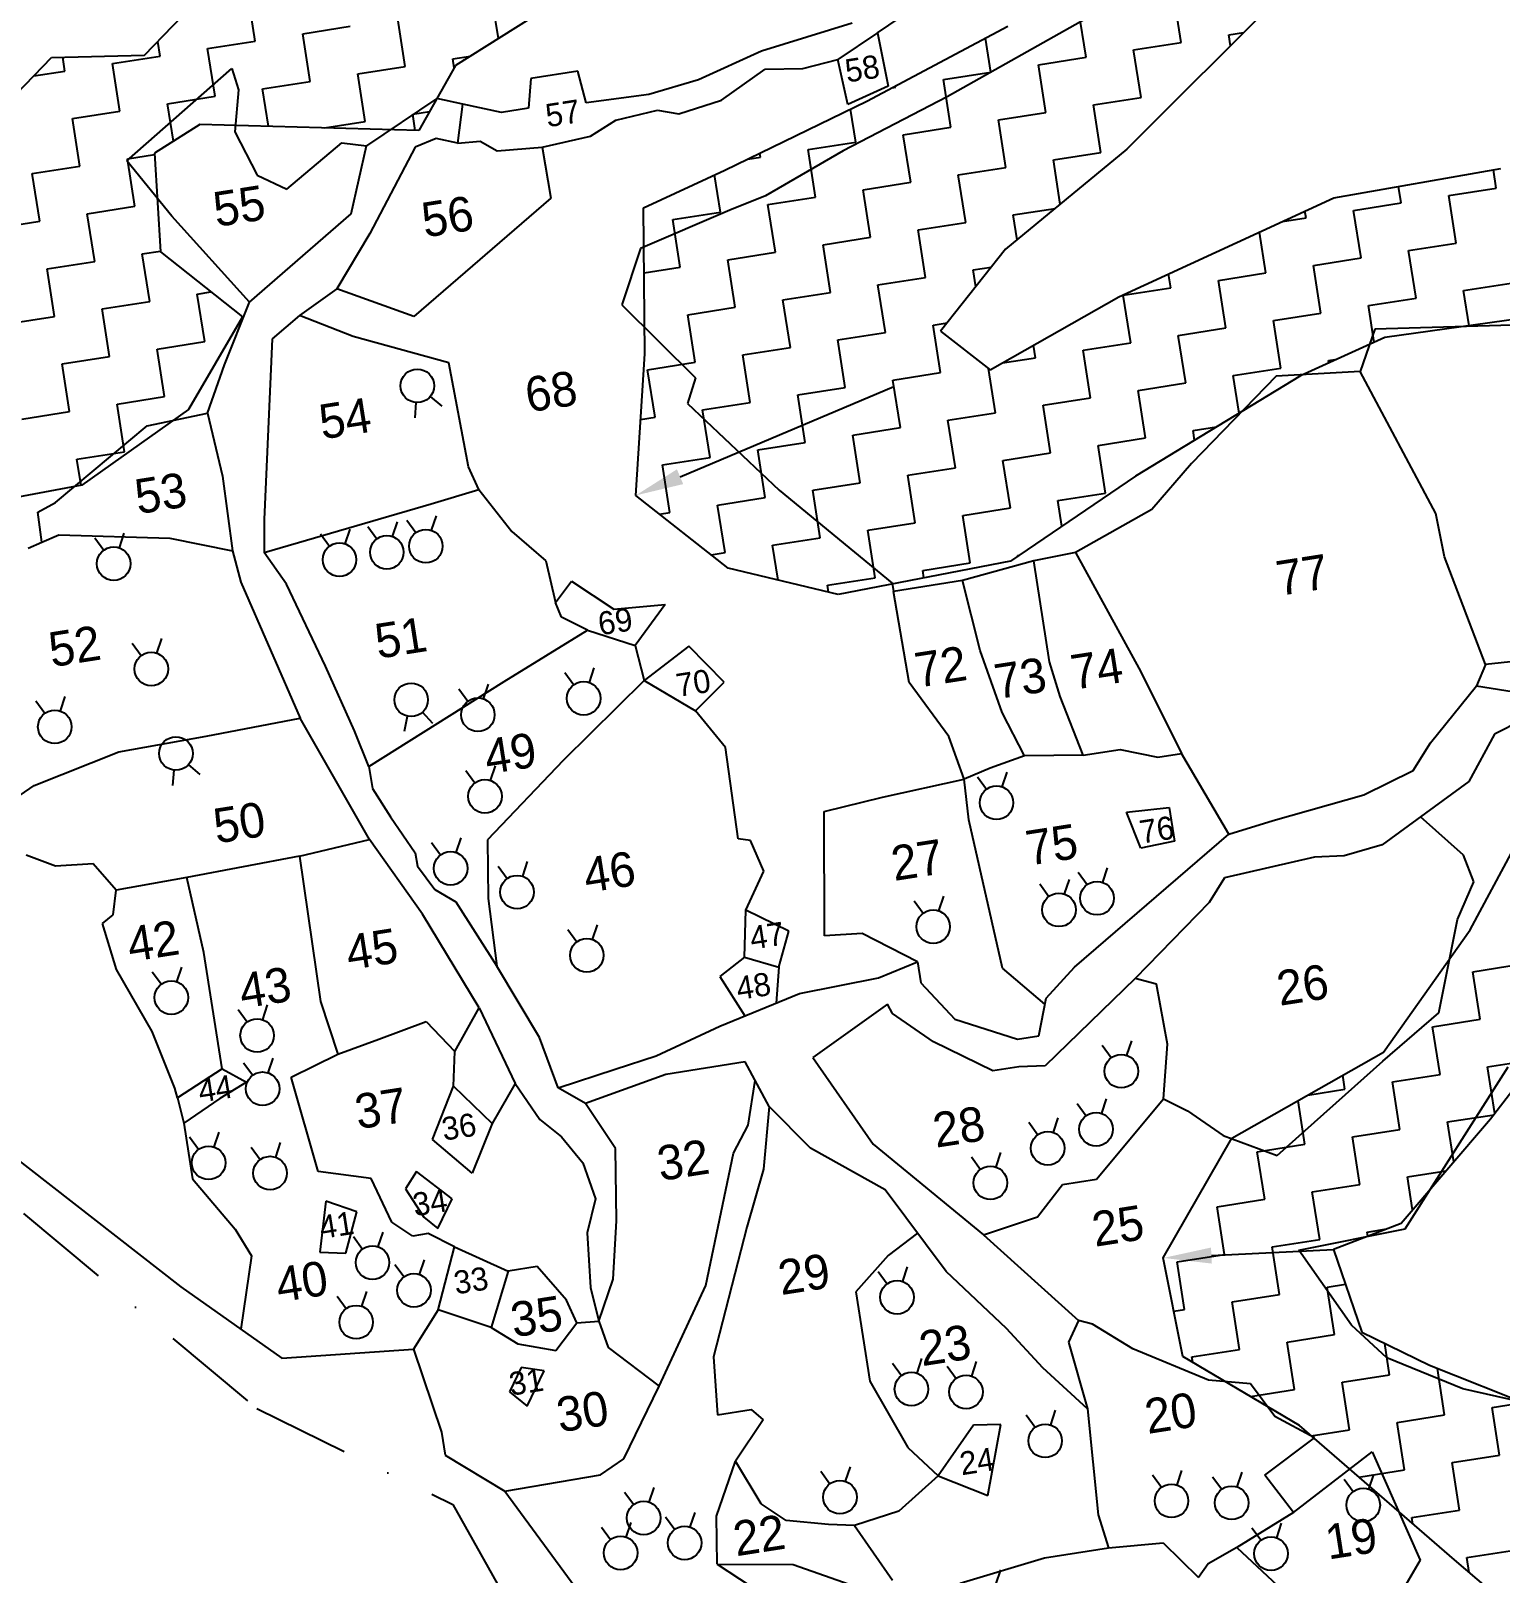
# Model space of a CAD drawing. Header units: metres. Extents: x 327602 to 331482, y 1805743 to 1809542.
# Drawn here: x 328108 to 328862, y 1806435 to 1807227 of the extents above; entities that cross this region are included whole.
import ezdxf
from ezdxf.enums import TextEntityAlignment as Align

# ---------------------------------------------------------------- set-up
doc = ezdxf.new("R2010")
doc.units = ezdxf.units.M
doc.header["$MEASUREMENT"] = 0
doc.linetypes.add('DASHDOT', pattern=[1, 0.5, -0.25, 0, -0.25])
for name, color, linetype in [('POLY_HATCH', 12, 'Continuous'), ('POLY_PARCEL', 6, 'Continuous'), ('POLY_WATER', 4, 'Continuous'), ('SYM_ARROW', 1, 'Continuous'), ('TEXT_PARCEL', 7, 'Continuous'), ('V_BOUND_STREAM_LINE', 7, 'DASHDOT')]:
    doc.layers.add(name, color=color, linetype=linetype)
doc.styles.add('TEXT_MAP', font='', dxfattribs={"height": 0.2})
doc.styles.get('TEXT_MAP').set_extended_font_data('Kruti Dev 050')

msp = doc.modelspace()

# ---------------------------------------------------------------- linework, layer by layer
for points in [[(328305.05, 1807028.61), (328305.58, 1807036.48)], [(328318.97, 1807034.66), (328312.86, 1807039.64)], [(328315.76, 1806978.43), (328313.26, 1806970.95)], [(328271.43, 1806971.49), (328268.93, 1806964.01)], [(328280.74, 1806972.95), (328285.41, 1806966.59)], [(328295.74, 1806975.29), (328293.24, 1806967.82)], [(328300.76, 1806976.08), (328305.43, 1806969.73)], [(328140.43, 1806967.08), (328145.1, 1806960.73)], [(328155.43, 1806969.43), (328152.93, 1806961.95)], [(328256.43, 1806969.14), (328261.09, 1806962.78)], [(328174.72, 1806915.36), (328172.22, 1806907.89)], [(328159.72, 1806913.02), (328164.38, 1806906.66)], [(328396.86, 1806900.29), (328394.36, 1806892.82)], [(328342.5, 1806891.87), (328340, 1806884.4)], [(328381.86, 1806897.95), (328386.53, 1806891.59)], [(328110.15, 1806883.3), (328114.82, 1806876.95)], [(328125.16, 1806885.65), (328122.65, 1806878.18)], [(328327.5, 1806889.52), (328332.17, 1806883.17)], [(328299.54, 1806867.74), (328301.19, 1806875.45)], [(328314.19, 1806871.76), (328308.84, 1806877.55)], [(328180.5, 1806839.9), (328181.28, 1806847.75)], [(328194.61, 1806845.52), (328188.65, 1806850.68)], [(328331.13, 1806847.65), (328335.79, 1806841.29)], [(328346.13, 1806850), (328343.63, 1806842.52)], [(328593.93, 1806844.33), (328598.6, 1806837.97)], [(328608.94, 1806846.68), (328606.43, 1806839.2)], [(328328.48, 1806813.01), (328325.98, 1806805.54)], [(328313.48, 1806810.66), (328318.15, 1806804.31)], [(328347.63, 1806798.45), (328352.3, 1806792.09)], [(328362.63, 1806800.79), (328360.13, 1806793.32)], [(328660.56, 1806797.68), (328658.06, 1806790.2)], [(328625.99, 1806789.34), (328630.65, 1806782.98)], [(328640.99, 1806791.69), (328638.49, 1806784.21)], [(328645.56, 1806795.33), (328650.23, 1806788.98)], [(328561.4, 1806780.69), (328566.07, 1806774.34)], [(328576.41, 1806783.04), (328573.91, 1806775.56)], [(328383.48, 1806766), (328388.14, 1806759.65)], [(328398.48, 1806768.35), (328395.98, 1806760.88)], [(328170.02, 1806744.29), (328174.69, 1806737.94)], [(328185.02, 1806746.64), (328182.52, 1806739.17)], [(328229.09, 1806727.2), (328226.59, 1806719.72)], [(328214.09, 1806724.85), (328218.76, 1806718.49)], [(328658, 1806706.53), (328662.67, 1806700.18)], [(328673, 1806708.88), (328670.5, 1806701.41)], [(328216.91, 1806697.48), (328221.58, 1806691.13)], [(328231.91, 1806699.83), (328229.41, 1806692.35)], [(328660.09, 1806679.05), (328657.59, 1806671.58)], [(328645.09, 1806676.7), (328649.75, 1806670.35)], [(328204.16, 1806661.82), (328201.66, 1806654.35)], [(328620.24, 1806666.96), (328624.9, 1806660.6)], [(328635.24, 1806669.31), (328632.74, 1806661.83)], [(328189.16, 1806659.47), (328193.83, 1806653.12)], [(328220.76, 1806654.18), (328225.43, 1806647.82)], [(328235.76, 1806656.53), (328233.26, 1806649.05)], [(328590.79, 1806649.18), (328595.45, 1806642.82)], [(328605.79, 1806651.52), (328603.29, 1806644.05)], [(328273.37, 1806608.26), (328278.04, 1806601.91)], [(328288.38, 1806610.61), (328285.87, 1806603.13)], [(328294.65, 1806594.03), (328299.32, 1806587.67)], [(328309.65, 1806596.38), (328307.15, 1806588.9)], [(328542.84, 1806590.44), (328547.5, 1806584.09)], [(328557.84, 1806592.79), (328555.34, 1806585.32)], [(328264.97, 1806577.67), (328269.64, 1806571.32)], [(328279.98, 1806580.02), (328277.48, 1806572.55)], [(328550.22, 1806543.3), (328554.88, 1806536.95)], [(328565.22, 1806545.65), (328562.72, 1806538.17)], [(328593.29, 1806544.19), (328590.79, 1806536.71)], [(328578.29, 1806541.84), (328582.95, 1806535.49)], [(328633.9, 1806519.09), (328631.4, 1806511.62)], [(328618.9, 1806516.74), (328623.57, 1806510.39)], [(328513.49, 1806487.79), (328518.15, 1806481.43)], [(328528.49, 1806490.13), (328525.99, 1806482.66)], [(328698.8, 1806488.27), (328696.3, 1806480.8)], [(328427.64, 1806479.48), (328425.14, 1806472)], [(328683.8, 1806485.92), (328688.47, 1806479.57)], [(328714.73, 1806484.91), (328719.39, 1806478.56)], [(328729.73, 1806487.26), (328727.23, 1806479.78)], [(328782.31, 1806483.78), (328786.97, 1806477.43)], [(328797.31, 1806486.13), (328794.81, 1806478.66)], [(328412.64, 1806477.13), (328417.31, 1806470.78)], [(328433.69, 1806464.33), (328438.36, 1806457.97)], [(328448.69, 1806466.68), (328446.19, 1806459.2)], [(328400.8, 1806459.18), (328405.46, 1806452.82)], [(328415.8, 1806461.53), (328413.3, 1806454.05)], [(328734.93, 1806458.8), (328739.6, 1806452.45)], [(328749.94, 1806461.15), (328747.44, 1806453.68)], [(328605.71, 1806437.11), (328603.21, 1806429.63)]]:
    msp.add_lwpolyline(points)
for centre in [(328306.17, 1807045.08), (328310.53, 1806962.78), (328266.19, 1806955.84), (328290.51, 1806959.64), (328150.2, 1806953.78), (328169.48, 1806899.72), (328302.99, 1806883.88), (328391.63, 1806884.64), (328337.27, 1806876.22), (328119.92, 1806870), (328182.14, 1806856.33), (328340.89, 1806834.35), (328603.7, 1806831.03), (328323.25, 1806797.36), (328357.4, 1806785.15), (328655.33, 1806782.03), (328635.75, 1806776.04), (328571.17, 1806767.39), (328393.25, 1806752.7), (328179.79, 1806730.99), (328223.86, 1806711.55), (328667.77, 1806693.23), (328226.68, 1806684.18), (328654.85, 1806663.4), (328630.01, 1806653.66), (328198.93, 1806646.17), (328230.53, 1806640.88), (328600.55, 1806635.88), (328283.14, 1806594.96), (328304.42, 1806580.73), (328552.61, 1806577.14), (328274.74, 1806564.37), (328559.99, 1806530), (328588.05, 1806528.54), (328628.67, 1806503.44), (328523.25, 1806474.49), (328693.57, 1806472.62), (328724.5, 1806471.61), (328422.41, 1806463.83), (328792.07, 1806470.48), (328443.46, 1806451.03), (328410.57, 1806445.88), (328744.7, 1806445.5)]:
    msp.add_circle(centre, 8.62)
at = {"layer": 'POLY_HATCH'}
for p, q in [((328166.02, 1807214.82), (328200.42, 1807250.57)), ((328757.89, 1807253.72), (328670.72, 1807166.55)), ((328372.77, 1807239.03), (328325.74, 1807209.48)), ((328537.07, 1807191.23), (328609.45, 1807229.74)), ((328100.32, 1807194.94), (328118.18, 1807213.72)), ((328118.18, 1807213.72), (328166.02, 1807214.82)), ((328325.74, 1807209.48), (328306.95, 1807176.17)), ((328464.2, 1807155.85), (328537.07, 1807191.23)), ((328194.44, 1807179.34), (328171.16, 1807164.5)), ((328306.95, 1807176.17), (328194.44, 1807179.34)), ((328171.16, 1807164.5), (328174.29, 1807113.84)), ((328670.72, 1807166.55), (328608.35, 1807115.23)), ((328422.42, 1807136.52), (328464.2, 1807155.85)), ((328777.03, 1807141.64), (328862.7, 1807156.65)), ((328666.58, 1807090.78), (328777.03, 1807141.64)), ((328422.97, 1807061.48), (328422.42, 1807136.52)), ((328174.29, 1807113.84), (328216.32, 1807080.47)), ((328608.35, 1807115.23), (328574.92, 1807073.23)), ((328600.45, 1807053.25), (328666.58, 1807090.78)), ((328895.63, 1807082.75), (328803.24, 1807069.88)), ((328216.32, 1807080.47), (328188.55, 1807032.96)), ((328574.92, 1807073.23), (328600.45, 1807053.25)), ((328803.24, 1807069.88), (328759.9, 1807050.31)), ((328418.34, 1806988.83), (328422.97, 1807061.48)), ((328759.9, 1807050.31), (328675.17, 1806998.68)), ((328188.55, 1807032.96), (328133.84, 1806994.03)), ((328675.17, 1806998.68), (328610.86, 1806955.03)), ((328133.84, 1806994.03), (328079.42, 1806983.91)), ((328465.79, 1806951.5), (328418.34, 1806988.83)), ((328610.86, 1806955.03), (328522.32, 1806937.98)), ((328522.32, 1806937.98), (328465.79, 1806951.5)), ((328847.01, 1806765.87), (328892.84, 1806851.36)), ((328802.46, 1806702.95), (328847.01, 1806765.87)), ((328914.65, 1806743.08), (328857.5, 1806668.6)), ((328724.56, 1806658.79), (328802.46, 1806702.95)), ((328857.5, 1806668.6), (328811.48, 1806615.04)), ((328689.38, 1806597.33), (328724.56, 1806658.79)), ((328811.48, 1806615.04), (328776.78, 1806601.61)), ((328776.78, 1806601.61), (328791.43, 1806559.15)), ((328699.32, 1806546.68), (328689.38, 1806597.33)), ((328791.43, 1806559.15), (328826.09, 1806542.2)), ((328759.26, 1806511.31), (328699.32, 1806546.68)), ((328826.09, 1806542.2), (328892.62, 1806515.86)), ((328838.88, 1806442.26), (328759.26, 1806511.31)), ((328910.79, 1806381.59), (328838.88, 1806442.26))]:
    msp.add_line(p, q, dxfattribs=at)
at = {"layer": 'POLY_HATCH', "linetype": 'Continuous'}
for p, q in [((328222.87, 1807222.03), (328219.04, 1807246.46)), ((328347.81, 1807223.35), (328345.02, 1807241.16)), ((328698.53, 1807221.42), (328694.71, 1807245.85)), ((328299.98, 1807209.08), (328296.16, 1807233.51)), ((328649.67, 1807213.77), (328645.84, 1807238.2)), ((328247.3, 1807225.86), (328271.73, 1807229.68)), ((328251.12, 1807201.43), (328247.3, 1807225.86)), ((328722.96, 1807225.24), (328730.6, 1807226.44)), ((328723.84, 1807219.67), (328722.96, 1807225.24)), ((328174, 1807214.38), (328172.83, 1807221.89)), ((328198.43, 1807218.21), (328222.87, 1807222.03)), ((328202.26, 1807193.78), (328198.43, 1807218.21)), ((328600.81, 1807206.12), (328598.06, 1807223.68)), ((328674.1, 1807217.59), (328698.53, 1807221.42)), ((328677.93, 1807193.16), (328674.1, 1807217.59)), ((328125.14, 1807206.73), (328124.03, 1807213.85)), ((328149.57, 1807210.56), (328174, 1807214.38)), ((328153.4, 1807186.13), (328149.57, 1807210.56)), ((328275.55, 1807205.25), (328299.98, 1807209.08)), ((328324.41, 1807212.9), (328333.42, 1807214.31)), ((328325.12, 1807208.39), (328324.41, 1807212.9)), ((328625.24, 1807209.94), (328649.67, 1807213.77)), ((328629.06, 1807185.51), (328625.24, 1807209.94)), ((328109.16, 1807204.23), (328125.14, 1807206.73)), ((328226.69, 1807197.6), (328251.12, 1807201.43)), ((328279.38, 1807180.82), (328275.55, 1807205.25)), ((328576.38, 1807202.29), (328600.81, 1807206.12)), ((328580.2, 1807177.86), (328576.38, 1807202.29)), ((328177.83, 1807189.95), (328202.26, 1807193.78)), ((328229.71, 1807178.34), (328226.69, 1807197.6)), ((328550.14, 1807198.18), (328551.95, 1807198.47)), ((328551.95, 1807198.47), (328551.85, 1807199.09)), ((328653.49, 1807189.34), (328677.93, 1807193.16)), ((328128.97, 1807182.3), (328153.4, 1807186.13)), ((328180.85, 1807170.68), (328177.83, 1807189.95)), ((328303.81, 1807184.65), (328312.49, 1807186.01)), ((328305.13, 1807176.22), (328303.81, 1807184.65)), ((328531.34, 1807170.21), (328528.69, 1807187.16)), ((328604.63, 1807181.69), (328629.06, 1807185.51)), ((328657.32, 1807164.9), (328653.49, 1807189.34)), ((328132.79, 1807157.87), (328128.97, 1807182.3)), ((328258.41, 1807177.54), (328279.38, 1807180.82)), ((328555.77, 1807174.03), (328580.2, 1807177.86)), ((328608.46, 1807157.25), (328604.63, 1807181.69)), ((328506.91, 1807166.38), (328531.34, 1807170.21)), ((328559.6, 1807149.6), (328555.77, 1807174.03)), ((328157.22, 1807161.7), (328171.2, 1807163.88)), ((328161.05, 1807137.26), (328157.22, 1807161.7)), ((328475.91, 1807161.53), (328482.48, 1807162.56)), ((328482.48, 1807162.56), (328482.16, 1807164.57)), ((328510.73, 1807141.95), (328506.91, 1807166.38)), ((328632.89, 1807161.08), (328657.32, 1807164.9)), ((328636.45, 1807138.35), (328632.89, 1807161.08)), ((328108.36, 1807154.05), (328132.79, 1807157.87)), ((328112.19, 1807129.61), (328108.36, 1807154.05)), ((328461.87, 1807134.3), (328458.88, 1807153.39)), ((328584.03, 1807153.43), (328608.46, 1807157.25)), ((328587.85, 1807129), (328584.03, 1807153.43)), ((328860.42, 1807146.64), (328858.95, 1807155.99)), ((328535.16, 1807145.78), (328559.6, 1807149.6)), ((328538.99, 1807121.35), (328535.16, 1807145.78)), ((328811.56, 1807138.99), (328810.23, 1807147.46)), ((328835.99, 1807142.82), (328860.42, 1807146.64)), ((328136.62, 1807133.44), (328161.05, 1807137.26)), ((328486.3, 1807138.13), (328510.73, 1807141.95)), ((328490.13, 1807113.7), (328486.3, 1807138.13)), ((328787.13, 1807135.17), (328811.56, 1807138.99)), ((328839.81, 1807118.39), (328835.99, 1807142.82)), ((328087.75, 1807125.79), (328112.19, 1807129.61)), ((328140.44, 1807109.01), (328136.62, 1807133.44)), ((328437.44, 1807130.48), (328461.87, 1807134.3)), ((328441.26, 1807106.05), (328437.44, 1807130.48)), ((328563.42, 1807125.17), (328587.85, 1807129)), ((328612.28, 1807132.82), (328633.83, 1807136.2)), ((328614.27, 1807120.1), (328612.28, 1807132.82)), ((328750.54, 1807129.44), (328762.69, 1807131.34)), ((328762.69, 1807131.34), (328762.15, 1807134.79)), ((328790.95, 1807110.74), (328787.13, 1807135.17)), ((328514.56, 1807117.52), (328538.99, 1807121.35)), ((328567.25, 1807100.74), (328563.42, 1807125.17)), ((328742.09, 1807103.09), (328738.81, 1807124.04)), ((328164.87, 1807112.83), (328174.26, 1807114.3)), ((328465.7, 1807109.87), (328490.13, 1807113.7)), ((328518.38, 1807093.09), (328514.56, 1807117.52)), ((328815.38, 1807114.56), (328839.81, 1807118.39)), ((328819.21, 1807090.13), (328815.38, 1807114.56)), ((328116.01, 1807105.18), (328140.44, 1807109.01)), ((328119.84, 1807080.75), (328116.01, 1807105.18)), ((328168.7, 1807088.4), (328164.87, 1807112.83)), ((328422.67, 1807103.14), (328441.26, 1807106.05)), ((328469.52, 1807085.44), (328465.7, 1807109.87)), ((328591.68, 1807104.57), (328601.03, 1807106.03)), ((328766.52, 1807106.91), (328790.95, 1807110.74)), ((328770.34, 1807082.48), (328766.52, 1807106.91)), ((328542.81, 1807096.92), (328567.25, 1807100.74)), ((328593.02, 1807095.97), (328591.68, 1807104.57)), ((328693.23, 1807095.44), (328692.11, 1807102.54)), ((328717.66, 1807099.26), (328742.09, 1807103.09)), ((328721.48, 1807074.83), (328717.66, 1807099.26)), ((328843.64, 1807093.96), (328868.07, 1807097.78)), ((328193.13, 1807092.23), (328200.13, 1807093.32)), ((328196.95, 1807067.8), (328193.13, 1807092.23)), ((328493.95, 1807089.27), (328518.38, 1807093.09)), ((328497.78, 1807064.84), (328493.95, 1807089.27)), ((328546.64, 1807072.49), (328542.81, 1807096.92)), ((328668.79, 1807091.61), (328693.23, 1807095.44)), ((328672.62, 1807067.18), (328668.79, 1807091.61)), ((328794.78, 1807086.31), (328819.21, 1807090.13)), ((328846.46, 1807075.9), (328843.64, 1807093.96)), ((328144.27, 1807084.58), (328168.7, 1807088.4)), ((328148.09, 1807060.15), (328144.27, 1807084.58)), ((328445.09, 1807081.62), (328469.52, 1807085.44)), ((328448.91, 1807057.19), (328445.09, 1807081.62)), ((328745.91, 1807078.66), (328770.34, 1807082.48)), ((328797.74, 1807067.4), (328794.78, 1807086.31)), ((328095.4, 1807076.93), (328119.84, 1807080.75)), ((328571.07, 1807076.31), (328578.27, 1807077.44)), ((328574.9, 1807051.88), (328571.07, 1807076.31)), ((328697.05, 1807071), (328721.48, 1807074.83)), ((328749.74, 1807054.22), (328745.91, 1807078.66)), ((328172.52, 1807063.97), (328196.95, 1807067.8)), ((328522.21, 1807068.66), (328546.64, 1807072.49)), ((328526.03, 1807044.23), (328522.21, 1807068.66)), ((328623.76, 1807059.53), (328622.76, 1807065.91)), ((328648.19, 1807063.35), (328672.62, 1807067.18)), ((328700.88, 1807046.57), (328697.05, 1807071)), ((328123.66, 1807056.32), (328148.09, 1807060.15)), ((328176.35, 1807039.54), (328172.52, 1807063.97)), ((328473.35, 1807061.01), (328497.78, 1807064.84)), ((328477.17, 1807036.58), (328473.35, 1807061.01)), ((328606.85, 1807056.88), (328623.76, 1807059.53)), ((328652.01, 1807038.92), (328648.19, 1807063.35)), ((328774.17, 1807058.05), (328778.56, 1807058.74)), ((328774.36, 1807056.84), (328774.17, 1807058.05)), ((328127.49, 1807031.89), (328123.66, 1807056.32)), ((328424.48, 1807053.36), (328448.91, 1807057.19)), ((328428.31, 1807028.93), (328424.48, 1807053.36)), ((328550.46, 1807048.05), (328574.9, 1807051.88)), ((328603.15, 1807031.27), (328599.61, 1807053.91)), ((328725.31, 1807050.4), (328749.74, 1807054.22)), ((328728.33, 1807031.08), (328725.31, 1807050.4)), ((328501.6, 1807040.4), (328526.03, 1807044.23)), ((328554.29, 1807023.62), (328550.46, 1807048.05)), ((328676.45, 1807042.75), (328700.88, 1807046.57)), ((328680.27, 1807018.32), (328676.45, 1807042.75)), ((328151.92, 1807035.72), (328176.35, 1807039.54)), ((328155.74, 1807011.28), (328151.92, 1807035.72)), ((328452.74, 1807032.75), (328477.17, 1807036.58)), ((328505.43, 1807015.97), (328501.6, 1807040.4)), ((328627.58, 1807035.1), (328652.01, 1807038.92)), ((328631.41, 1807010.67), (328627.58, 1807035.1)), ((328103.05, 1807028.06), (328127.49, 1807031.89)), ((328420.82, 1807027.76), (328428.31, 1807028.93)), ((328456.57, 1807008.32), (328452.74, 1807032.75)), ((328578.72, 1807027.45), (328603.15, 1807031.27)), ((328582.55, 1807003.02), (328578.72, 1807027.45)), ((328529.86, 1807019.8), (328554.29, 1807023.62)), ((328533.68, 1806995.37), (328529.86, 1807019.8)), ((328655.84, 1807014.49), (328680.27, 1807018.32)), ((328704.7, 1807022.14), (328716.77, 1807024.03)), ((328705.48, 1807017.15), (328704.7, 1807022.14)), ((328131.31, 1807007.46), (328155.74, 1807011.28)), ((328481, 1807012.15), (328505.43, 1807015.97)), ((328484.82, 1806987.72), (328481, 1807012.15)), ((328606.98, 1807006.84), (328631.41, 1807010.67)), ((328659.66, 1806990.06), (328655.84, 1807014.49)), ((328133.43, 1806993.95), (328131.31, 1807007.46)), ((328432.13, 1807004.5), (328456.57, 1807008.32)), ((328435.96, 1806980.07), (328432.13, 1807004.5)), ((328558.11, 1806999.19), (328582.55, 1807003.02)), ((328610.8, 1806982.41), (328606.98, 1807006.84)), ((328509.25, 1806991.54), (328533.68, 1806995.37)), ((328561.94, 1806974.76), (328558.11, 1806999.19)), ((328460.39, 1806983.89), (328484.82, 1806987.72)), ((328513.08, 1806967.11), (328509.25, 1806991.54)), ((328635.23, 1806986.24), (328659.66, 1806990.06)), ((328637.31, 1806972.99), (328635.23, 1806986.24)), ((328430.56, 1806979.22), (328435.96, 1806980.07)), ((328464.22, 1806959.46), (328460.39, 1806983.89)), ((328586.37, 1806978.59), (328610.8, 1806982.41)), ((328590.2, 1806954.15), (328586.37, 1806978.59)), ((328537.51, 1806970.94), (328561.94, 1806974.76)), ((328541.33, 1806946.5), (328537.51, 1806970.94)), ((328488.65, 1806963.29), (328513.08, 1806967.11)), ((328491.45, 1806945.36), (328488.65, 1806963.29)), ((328457.09, 1806958.35), (328464.22, 1806959.46)), ((328614.63, 1806957.98), (328615.37, 1806958.1)), ((328614.68, 1806957.63), (328614.63, 1806957.98)), ((328565.76, 1806950.33), (328590.2, 1806954.15)), ((328566.37, 1806946.46), (328565.76, 1806950.33)), ((328516.9, 1806942.68), (328541.33, 1806946.5)), ((328517.46, 1806939.14), (328516.9, 1806942.68)), ((328848.33, 1806744.27), (328872.76, 1806748.09)), ((328852.15, 1806719.84), (328848.33, 1806744.27)), ((328827.72, 1806716.01), (328852.15, 1806719.84)), ((328831.55, 1806691.58), (328827.72, 1806716.01)), ((328855.98, 1806695.41), (328880.41, 1806699.23)), ((328859.72, 1806671.49), (328855.98, 1806695.41)), ((328782.68, 1806683.93), (328781.56, 1806691.1)), ((328807.11, 1806687.76), (328831.55, 1806691.58)), ((328810.94, 1806663.33), (328807.11, 1806687.76)), ((328762.08, 1806655.68), (328758.57, 1806678.07)), ((328763.66, 1806680.95), (328782.68, 1806683.93)), ((328835.37, 1806667.15), (328859.26, 1806670.89)), ((328786.51, 1806659.5), (328810.94, 1806663.33)), ((328838.59, 1806646.59), (328835.37, 1806667.15)), ((328737.65, 1806651.85), (328762.08, 1806655.68)), ((328790.33, 1806635.07), (328786.51, 1806659.5)), ((328741.47, 1806627.42), (328737.65, 1806651.85)), ((328814.76, 1806638.9), (328834.66, 1806642.01)), ((328817.42, 1806621.95), (328814.76, 1806638.9)), ((328765.9, 1806631.24), (328790.33, 1806635.07)), ((328769.73, 1806606.81), (328765.9, 1806631.24)), ((328717.04, 1806623.59), (328741.47, 1806627.42)), ((328720.87, 1806599.16), (328717.04, 1806623.59)), ((328745.3, 1806602.99), (328769.73, 1806606.81)), ((328794.16, 1806610.64), (328804.15, 1806612.2)), ((328794.5, 1806608.47), (328794.16, 1806610.64)), ((328696.43, 1806595.34), (328720.87, 1806599.16)), ((328749.12, 1806578.56), (328745.3, 1806602.99)), ((328700.26, 1806570.91), (328696.43, 1806595.34)), ((328773.55, 1806582.38), (328782.91, 1806583.85)), ((328777.38, 1806557.95), (328773.55, 1806582.38)), ((328724.69, 1806574.73), (328749.12, 1806578.56)), ((328728.52, 1806550.3), (328724.69, 1806574.73)), ((328694.73, 1806570.04), (328700.26, 1806570.91)), ((328752.95, 1806554.13), (328777.38, 1806557.95)), ((328756.77, 1806529.7), (328752.95, 1806554.13)), ((328805.63, 1806537.35), (328803.11, 1806553.44)), ((328704.08, 1806546.48), (328728.52, 1806550.3)), ((328704.53, 1806543.6), (328704.08, 1806546.48)), ((328781.2, 1806533.52), (328805.63, 1806537.35)), ((328833.89, 1806516.74), (328830.16, 1806540.59)), ((328734.12, 1806526.15), (328756.77, 1806529.7)), ((328785.03, 1806509.09), (328781.2, 1806533.52)), ((328858.32, 1806520.56), (328874.38, 1806523.08)), ((328862.15, 1806496.13), (328858.32, 1806520.56)), ((328809.46, 1806512.91), (328833.89, 1806516.74)), ((328813.28, 1806488.48), (328809.46, 1806512.91)), ((328765.37, 1806506.01), (328785.03, 1806509.09)), ((328837.72, 1806492.31), (328862.15, 1806496.13)), ((328789.82, 1806484.81), (328813.28, 1806488.48)), ((328841.54, 1806467.88), (328837.72, 1806492.31)), ((328817.11, 1806464.05), (328841.54, 1806467.88)), ((328817.64, 1806460.68), (328817.11, 1806464.05)), ((328845.37, 1806443.45), (328869.8, 1806447.27)), ((328846.57, 1806435.77), (328845.37, 1806443.45))]:
    msp.add_line(p, q, dxfattribs=at)
at = {"layer": 'POLY_PARCEL'}
for p, q in [((328542.6, 1807226.41), (328559.95, 1807238.09)), ((328649.54, 1807233.52), (328578.27, 1807193.54)), ((328529.52, 1807231.35), (328482.94, 1807216.96)), ((328542.6, 1807226.41), (328522.2, 1807212.67)), ((328542.6, 1807226.41), (328548, 1807199.02)), ((328482.94, 1807216.96), (328450.63, 1807202.15)), ((328157.01, 1807160.61), (328210.85, 1807208.06)), ((328210.85, 1807208.06), (328214.34, 1807197.08)), ((328484.8, 1807207.7), (328504.27, 1807208.09)), ((328504.27, 1807208.09), (328522.2, 1807212.67)), ((328527.29, 1807189.57), (328522.2, 1807212.67)), ((328364.39, 1807202.84), (328363.23, 1807187.58)), ((328388.66, 1807206.64), (328364.39, 1807202.84)), ((328392.97, 1807190.46), (328388.66, 1807206.64)), ((328450.63, 1807202.15), (328425.17, 1807194.61)), ((328462.43, 1807191.78), (328484.8, 1807207.7)), ((328214.34, 1807197.08), (328212.4, 1807175.49)), ((328425.17, 1807194.61), (328392.97, 1807190.46)), ((328578.27, 1807193.54), (328524.92, 1807165.68)), ((328548, 1807199.02), (328527.29, 1807189.57)), ((328349.36, 1807185.4), (328329.62, 1807189.72)), ((328363.23, 1807187.58), (328349.36, 1807185.4)), ((328408.1, 1807181.5), (328429.49, 1807186.62)), ((328429.49, 1807186.62), (328440.44, 1807184.79)), ((328440.44, 1807184.79), (328462.43, 1807191.78)), ((328395.18, 1807173.27), (328408.1, 1807181.5)), ((328212.4, 1807175.49), (328223.86, 1807153.34)), ((328239.21, 1807145.99), (328267.43, 1807169.92)), ((328267.43, 1807169.92), (328280.11, 1807168.35)), ((328327.05, 1807169.75), (328338.45, 1807170.65)), ((328338.45, 1807170.65), (328347.2, 1807165.81)), ((328370.32, 1807167.6), (328395.18, 1807173.27)), ((328180.09, 1807132.29), (328157.01, 1807160.61)), ((328347.2, 1807165.81), (328370.32, 1807167.6)), ((328370.32, 1807167.6), (328374.81, 1807141.37)), ((328524.92, 1807165.68), (328485.03, 1807142.58)), ((328223.86, 1807153.34), (328239.21, 1807145.99)), ((328374.81, 1807141.37), (328304.39, 1807080.68)), ((328485.03, 1807142.58), (328466.64, 1807135.27)), ((328219.88, 1807087.97), (328180.09, 1807132.29)), ((328466.64, 1807135.27), (328420.87, 1807115.68)), ((328420.87, 1807115.68), (328411.2, 1807086.68)), ((328304.39, 1807080.68), (328264.88, 1807094.89)), ((328411.2, 1807086.68), (328449.04, 1807049.14)), ((328273.14, 1807070.47), (328245.7, 1807081.25)), ((328798.08, 1807074.16), (328790.5, 1807052.47)), ((328882.05, 1807076.66), (328798.08, 1807074.16)), ((328322.33, 1807056.88), (328273.14, 1807070.47)), ((328332.47, 1807003.48), (328322.33, 1807056.88)), ((328747.36, 1807050.14), (328703.79, 1807005.18)), ((328790.5, 1807052.47), (328747.36, 1807050.14)), ((328829.43, 1806979.62), (328790.5, 1807052.47)), ((328449.04, 1807049.14), (328444.87, 1807036.07)), ((328444.87, 1807036.07), (328491.96, 1806991.46)), ((328167.41, 1807024.52), (328198.34, 1807031.13)), ((328120.29, 1806985.21), (328167.41, 1807024.52)), ((328337.83, 1806991.9), (328332.47, 1807003.48)), ((328703.79, 1807005.18), (328683.5, 1806981.61)), ((328313.24, 1806984.5), (328337.83, 1806991.9)), ((328337.83, 1806991.9), (328354.65, 1806970.26)), ((328491.96, 1806991.46), (328550.03, 1806943.78)), ((328111.29, 1806980.25), (328120.29, 1806985.21)), ((328113.2, 1806964.78), (328111.29, 1806980.25)), ((328227.46, 1806959.54), (328313.24, 1806984.5)), ((328683.5, 1806981.61), (328644.34, 1806959.51)), ((328833.83, 1806957.25), (328829.43, 1806979.62)), ((328106.2, 1806961.72), (328113.2, 1806964.78)), ((328113.2, 1806964.78), (328121.99, 1806968.63)), ((328121.99, 1806968.63), (328179.09, 1806966.92)), ((328179.09, 1806966.92), (328211.19, 1806960.42)), ((328354.65, 1806970.26), (328372.1, 1806955.25)), ((328372.1, 1806955.25), (328377.22, 1806933.88)), ((328622.81, 1806955.26), (328586.22, 1806945.09)), ((328644.34, 1806959.51), (328622.81, 1806955.26)), ((328630.94, 1806903.31), (328622.81, 1806955.26)), ((328644.34, 1806959.51), (328677.91, 1806898.25)), ((328854.9, 1806902.01), (328833.83, 1806957.25)), ((328377.22, 1806933.88), (328385.38, 1806944.77)), ((328385.38, 1806944.77), (328407.16, 1806930.44)), ((328550.03, 1806943.78), (328550.78, 1806939.48)), ((328586.22, 1806945.09), (328550.78, 1806939.48)), ((328558.9, 1806892.84), (328550.78, 1806939.48)), ((328595.38, 1806909.27), (328586.22, 1806945.09)), ((328380.17, 1806926.36), (328377.22, 1806933.88)), ((328407.16, 1806930.44), (328433.43, 1806932.78)), ((328433.43, 1806932.78), (328418.07, 1806911.75)), ((328393.66, 1806919.6), (328380.17, 1806926.36)), ((328350.71, 1806893.36), (328393.66, 1806919.6)), ((328393.66, 1806919.6), (328418.07, 1806911.75)), ((328418.07, 1806911.75), (328422.65, 1806893.84)), ((328445.72, 1806911.39), (328422.65, 1806893.84)), ((328463.71, 1806892.92), (328445.72, 1806911.39)), ((328606.6, 1806877.33), (328595.38, 1806909.27)), ((328636.39, 1806885.54), (328630.94, 1806903.31)), ((328854.9, 1806902.01), (328850.24, 1806891.1)), ((328870.94, 1806903.74), (328854.9, 1806902.01)), ((328281.19, 1806849.66), (328350.71, 1806893.36)), ((328422.65, 1806893.84), (328381.14, 1806852.75)), ((328422.65, 1806893.84), (328449.14, 1806878.22)), ((328449.14, 1806878.22), (328463.71, 1806892.92)), ((328579.24, 1806864.99), (328558.9, 1806892.84)), ((328677.91, 1806898.25), (328698.69, 1806856.27)), ((328648.2, 1806855.46), (328636.39, 1806885.54)), ((328464.52, 1806859.34), (328449.14, 1806878.22)), ((328618.06, 1806855.17), (328606.6, 1806877.33)), ((328197.68, 1806865.17), (328245.95, 1806874.5)), ((328152.75, 1806857.25), (328197.68, 1806865.17)), ((328587.1, 1806843.16), (328579.24, 1806864.99)), ((328109.31, 1806839.81), (328152.75, 1806857.25)), ((328381.14, 1806852.75), (328342.22, 1806812.07)), ((328470.98, 1806812.46), (328464.52, 1806859.34)), ((328618.06, 1806855.17), (328600.4, 1806848.86)), ((328648.2, 1806855.46), (328618.06, 1806855.17)), ((328648.2, 1806855.46), (328667.27, 1806858.44)), ((328667.27, 1806858.44), (328686.55, 1806854.37)), ((328686.55, 1806854.37), (328698.69, 1806856.27)), ((328723, 1806814.88), (328698.69, 1806856.27)), ((328600.4, 1806848.86), (328587.1, 1806843.16)), ((328094.97, 1806829.99), (328109.31, 1806839.81)), ((328545.04, 1806833.91), (328587.1, 1806843.16)), ((328589.46, 1806822.32), (328587.1, 1806843.16)), ((328515.11, 1806826.56), (328545.04, 1806833.91)), ((328670.55, 1806826.14), (328692.35, 1806828.67)), ((328692.35, 1806828.67), (328695.06, 1806811.35)), ((328515.33, 1806762.74), (328515.11, 1806826.56)), ((328606.72, 1806746.08), (328589.46, 1806822.32)), ((328677.87, 1806807.77), (328670.55, 1806826.14)), ((328843.5, 1806804.17), (328821.5, 1806823.77)), ((328245.61, 1806803.56), (328281.56, 1806812.2)), ((328342.22, 1806812.07), (328342.5, 1806781.96)), ((328477.31, 1806811.68), (328470.98, 1806812.46)), ((328120.33, 1806798.49), (328105.24, 1806804.11)), ((328484.22, 1806795.91), (328477.31, 1806811.68)), ((328695.06, 1806811.35), (328677.87, 1806807.77)), ((328848.92, 1806790.36), (328843.5, 1806804.17)), ((328139.67, 1806799.74), (328120.33, 1806798.49)), ((328151.54, 1806786.17), (328139.67, 1806799.74)), ((328245.61, 1806803.56), (328187.81, 1806792.73)), ((328245.61, 1806803.56), (328256.4, 1806728.97)), ((328187.81, 1806792.73), (328151.54, 1806786.17)), ((328196.51, 1806754.18), (328187.81, 1806792.73)), ((328474.94, 1806775.83), (328484.22, 1806795.91)), ((328840.52, 1806771.13), (328848.92, 1806790.36)), ((328149.97, 1806773.51), (328151.54, 1806786.17)), ((328342.5, 1806781.96), (328347.05, 1806747.19)), ((328144.45, 1806769.09), (328149.97, 1806773.51)), ((328474.26, 1806751.77), (328474.94, 1806775.83)), ((328497.04, 1806765.1), (328474.94, 1806775.83)), ((328151.71, 1806745.4), (328144.45, 1806769.09)), ((328491.95, 1806746.56), (328497.04, 1806765.1)), ((328830.9, 1806723.2), (328840.52, 1806771.13)), ((328534.67, 1806763.99), (328515.33, 1806762.74)), ((328563.08, 1806749.33), (328534.67, 1806763.99)), ((328205.86, 1806694.45), (328196.51, 1806754.18)), ((328474.26, 1806751.77), (328461.61, 1806741.81)), ((328474.26, 1806751.77), (328491.95, 1806746.56)), ((328170, 1806713.67), (328151.71, 1806745.4)), ((328461.61, 1806741.81), (328474.48, 1806721.65)), ((328491.95, 1806746.56), (328490.44, 1806728.14)), ((328628.57, 1806727.54), (328606.72, 1806746.08)), ((328685.91, 1806737.96), (328674.88, 1806740.87)), ((328691.56, 1806707.09), (328685.91, 1806737.96)), ((328256.4, 1806728.97), (328265.32, 1806701.89)), ((328325.48, 1806703.33), (328337.96, 1806725.68)), ((328286.31, 1806709.61), (328310.63, 1806718.74)), ((328310.63, 1806718.74), (328325.48, 1806703.33)), ((328802.18, 1806698.34), (328830.9, 1806723.2)), ((328181.68, 1806684.46), (328170, 1806713.67)), ((328265.32, 1806701.89), (328286.31, 1806709.61)), ((328241.41, 1806690.16), (328265.32, 1806701.89)), ((328324.72, 1806685.47), (328325.48, 1806703.33)), ((328689.42, 1806679.06), (328691.56, 1806707.09)), ((328205.86, 1806694.45), (328182.94, 1806679.51)), ((328205.86, 1806694.45), (328218.48, 1806687.56)), ((328747.8, 1806649.92), (328802.18, 1806698.34)), ((328813.54, 1806612.3), (328866.55, 1806695.53)), ((328218.48, 1806687.56), (328204.7, 1806679.19)), ((328255.2, 1806641.77), (328241.41, 1806690.16)), ((328313.92, 1806658.06), (328324.72, 1806685.47)), ((328324.72, 1806685.47), (328344.58, 1806666.4)), ((328356.47, 1806686.89), (328344.58, 1806666.4)), ((328476.05, 1806665.54), (328479.72, 1806688.42)), ((328182.94, 1806679.51), (328181.68, 1806684.46)), ((328182.94, 1806679.51), (328186.26, 1806666.55)), ((328204.7, 1806679.19), (328186.26, 1806666.55)), ((328655.11, 1806637.85), (328689.42, 1806679.06)), ((328689.42, 1806679.06), (328701.81, 1806672.86)), ((328486.88, 1806675.01), (328484.05, 1806642.84)), ((328701.81, 1806672.86), (328720.09, 1806660.24)), ((328186.26, 1806666.55), (328190.73, 1806637.98)), ((328344.58, 1806666.4), (328334.37, 1806640.86)), ((328468.55, 1806651.06), (328476.05, 1806665.54)), ((328334.37, 1806640.86), (328313.92, 1806658.06)), ((328720.09, 1806660.24), (328747.8, 1806649.92)), ((328454.32, 1806583.2), (328468.55, 1806651.06)), ((328190.73, 1806637.98), (328212.53, 1806612.12)), ((328282.42, 1806638.05), (328255.2, 1806641.77)), ((328293.02, 1806615.76), (328282.42, 1806638.05)), ((328305.82, 1806641.71), (328300.11, 1806632.83)), ((328324, 1806627.7), (328305.82, 1806641.71)), ((328484.05, 1806642.84), (328475.38, 1806613.1)), ((328637.6, 1806635.11), (328655.11, 1806637.85)), ((328300.11, 1806632.83), (328309.48, 1806618.34)), ((328624.72, 1806618.44), (328637.6, 1806635.11)), ((328259.12, 1806626.51), (328256.12, 1806600.32)), ((328275.07, 1806621.03), (328259.12, 1806626.51)), ((328316.64, 1806612.36), (328324, 1806627.7)), ((328269.52, 1806599.76), (328275.07, 1806621.03)), ((328303.91, 1806608.59), (328293.02, 1806615.76)), ((328309.48, 1806618.34), (328316.64, 1806612.36)), ((328597.06, 1806609.14), (328624.72, 1806618.44)), ((328212.53, 1806612.12), (328220.91, 1806598.36)), ((328311.71, 1806609.81), (328303.91, 1806608.59)), ((328325.2, 1806603.06), (328311.71, 1806609.81)), ((328475.38, 1806613.1), (328458.27, 1806546.56)), ((328563.15, 1806610.01), (328547.99, 1806598.57)), ((328759, 1806601.32), (328813.54, 1806612.3)), ((328220.91, 1806598.36), (328215.53, 1806560.75)), ((328256.12, 1806600.32), (328269.52, 1806599.76)), ((328316.94, 1806570.72), (328325.2, 1806603.06)), ((328325.2, 1806603.06), (328352.9, 1806590.54)), ((328547.99, 1806598.57), (328531.36, 1806580)), ((328786.02, 1806562.76), (328759, 1806601.32)), ((328352.9, 1806590.54), (328344.11, 1806561.67)), ((328367.64, 1806592.85), (328352.9, 1806590.54)), ((328382.75, 1806575.7), (328367.64, 1806592.85)), ((328430.43, 1806531.56), (328454.32, 1806583.2)), ((328388.07, 1806563.95), (328382.75, 1806575.7)), ((328531.36, 1806580), (328538.54, 1806534.12)), ((328316.94, 1806570.72), (328304.18, 1806550.46)), ((328344.11, 1806561.67), (328316.94, 1806570.72)), ((328344.11, 1806561.67), (328357.87, 1806553.18)), ((328377.37, 1806549.76), (328388.07, 1806563.95)), ((328388.07, 1806563.95), (328399.47, 1806564.85)), ((328399.47, 1806564.85), (328404.24, 1806551.41)), ((328653.03, 1806563.38), (328645.82, 1806565.14)), ((328673.67, 1806550.65), (328653.03, 1806563.38)), ((328804.13, 1806546.05), (328786.02, 1806562.76)), ((328357.87, 1806553.18), (328377.37, 1806549.76)), ((328404.24, 1806551.41), (328430.43, 1806531.56)), ((328458.27, 1806546.56), (328460.28, 1806516.72)), ((328712.6, 1806534.57), (328673.67, 1806550.65)), ((328843.3, 1806530.2), (328804.13, 1806546.05)), ((328359.51, 1806541.12), (328353.47, 1806528.64)), ((328371.31, 1806539.42), (328359.51, 1806541.12)), ((328362.62, 1806521.21), (328371.31, 1806539.42)), ((328353.47, 1806528.64), (328362.62, 1806521.21)), ((328412.32, 1806494.14), (328430.43, 1806531.56)), ((328538.54, 1806534.12), (328558.1, 1806499.93)), ((328734.21, 1806532.63), (328712.6, 1806534.57)), ((328746.59, 1806515.94), (328734.21, 1806532.63)), ((328872.9, 1806523.43), (328843.3, 1806530.2)), ((328460.28, 1806516.72), (328477.62, 1806519.44)), ((328477.62, 1806519.44), (328483.77, 1806514.19)), ((328650.36, 1806519.79), (328655.94, 1806465.38)), ((328483.77, 1806514.19), (328469.6, 1806492.97)), ((328591.82, 1806511.42), (328573.68, 1806485.52)), ((328605.96, 1806511.86), (328591.82, 1806511.42)), ((328599.25, 1806475.33), (328605.96, 1806511.86)), ((328766.96, 1806504.94), (328746.59, 1806515.94)), ((328741.53, 1806485.88), (328766.96, 1806504.94)), ((328558.1, 1806499.93), (328573.68, 1806485.52)), ((328756.28, 1806466.58), (328796.69, 1806497.74)), ((328796.69, 1806497.74), (328821.37, 1806442.18)), ((328400.27, 1806486.04), (328412.32, 1806494.14)), ((328459.8, 1806464.83), (328469.6, 1806492.97)), ((328482.79, 1806471.09), (328469.6, 1806492.97)), ((328351.04, 1806477.52), (328400.27, 1806486.04)), ((328573.68, 1806485.52), (328553.45, 1806467.27)), ((328573.68, 1806485.52), (328599.25, 1806475.33)), ((328756.28, 1806466.58), (328741.53, 1806485.88)), ((328460.13, 1806440.05), (328459.8, 1806464.83)), ((328495.69, 1806462.47), (328482.79, 1806471.09)), ((328553.45, 1806467.27), (328530.71, 1806459.97)), ((328655.94, 1806465.38), (328661.26, 1806448.48)), ((328756.28, 1806466.58), (328727.11, 1806448.71)), ((328517.3, 1806460.53), (328495.69, 1806462.47)), ((328530.71, 1806459.97), (328517.3, 1806460.53)), ((328530.71, 1806459.97), (328550.18, 1806431.97)), ((328628.32, 1806443.32), (328661.26, 1806448.48)), ((328661.26, 1806448.48), (328689.26, 1806451.09)), ((328689.26, 1806451.09), (328707.52, 1806433.25)), ((328727.11, 1806448.71), (328712.46, 1806440.21)), ((328727.11, 1806448.71), (328753.12, 1806424.4)), ((328585.07, 1806430.34), (328628.32, 1806443.32)), ((328712.46, 1806440.21), (328707.52, 1806433.25)), ((328821.37, 1806442.18), (328805.23, 1806414.82))]:
    msp.add_line(p, q, dxfattribs=at)
at = {"layer": 'POLY_WATER'}
for p, q in [((328316.26, 1807192.64), (328280.11, 1807168.35)), ((328329.62, 1807189.72), (328316.26, 1807192.64)), ((328327.05, 1807169.75), (328329.62, 1807189.72)), ((328272.26, 1807133.42), (328280.11, 1807168.35)), ((328315.84, 1807172.05), (328304.98, 1807167.69)), ((328327.05, 1807169.75), (328315.84, 1807172.05)), ((328304.98, 1807167.69), (328281.75, 1807123.26)), ((328219.88, 1807087.97), (328272.26, 1807133.42)), ((328281.75, 1807123.26), (328264.88, 1807094.89)), ((328264.88, 1807094.89), (328245.7, 1807081.25)), ((328207.16, 1807055.82), (328219.88, 1807087.97)), ((328245.7, 1807081.25), (328231.59, 1807069.28)), ((328231.59, 1807069.28), (328227.49, 1806976.4)), ((328198.34, 1807031.13), (328207.16, 1807055.82)), ((328198.34, 1807031.13), (328206.09, 1806998.64)), ((328206.09, 1806998.64), (328211.19, 1806960.42)), ((328227.49, 1806976.4), (328227.46, 1806959.54)), ((328211.19, 1806960.42), (328215.49, 1806944.24)), ((328239, 1806943.28), (328227.46, 1806959.54)), ((328215.49, 1806944.24), (328245.95, 1806874.5)), ((328258.92, 1806901.16), (328239, 1806943.28)), ((328273.87, 1806868.03), (328258.92, 1806901.16)), ((328826.65, 1806861.82), (328850.24, 1806891.1)), ((328850.24, 1806891.1), (328895.8, 1806883.73)), ((328281.56, 1806812.2), (328245.95, 1806874.5)), ((328281.19, 1806849.66), (328273.87, 1806868.03)), ((328873.77, 1806873.52), (328859.55, 1806866.17)), ((328817.77, 1806847.63), (328826.65, 1806861.82)), ((328859.55, 1806866.17), (328846.27, 1806841.92)), ((328281.19, 1806849.66), (328283.07, 1806838.28)), ((328792.4, 1806835.13), (328817.77, 1806847.63)), ((328283.07, 1806838.28), (328292.44, 1806823.79)), ((328846.27, 1806841.92), (328801.84, 1806809.38)), ((328745.81, 1806821.87), (328792.4, 1806835.13)), ((328292.44, 1806823.79), (328305.09, 1806805.37)), ((328723, 1806814.88), (328745.81, 1806821.87)), ((328308.87, 1806773.9), (328281.56, 1806812.2)), ((328643.77, 1806746.61), (328723, 1806814.88)), ((328305.09, 1806805.37), (328306.18, 1806798.44)), ((328801.84, 1806809.38), (328782.23, 1806803.75)), ((328306.18, 1806798.44), (328315.14, 1806786.54)), ((328766.97, 1806803.06), (328720.82, 1806792.43)), ((328782.23, 1806803.75), (328766.97, 1806803.06)), ((328720.82, 1806792.43), (328712.96, 1806779.88)), ((328315.14, 1806786.54), (328325.9, 1806780.24)), ((328337.96, 1806725.68), (328308.87, 1806773.9)), ((328325.9, 1806780.24), (328347.05, 1806747.19)), ((328712.96, 1806779.88), (328674.88, 1806740.87)), ((328543.02, 1806741.08), (328563.08, 1806749.33)), ((328563.08, 1806749.33), (328564.77, 1806738.51)), ((328368.85, 1806710.44), (328347.05, 1806747.19)), ((328502.44, 1806733.02), (328543.02, 1806741.08)), ((328674.88, 1806740.87), (328628.77, 1806695.91)), ((328629.18, 1806730.68), (328643.77, 1806746.61)), ((328461.5, 1806716.37), (328502.44, 1806733.02)), ((328564.77, 1806738.51), (328582.2, 1806719.92)), ((328337.96, 1806725.68), (328356.47, 1806686.89)), ((328547.77, 1806727.66), (328509.35, 1806700.32)), ((328550.26, 1806722.85), (328547.77, 1806727.66)), ((328625.38, 1806711.33), (328629.18, 1806730.68)), ((328571.33, 1806708.24), (328550.26, 1806722.85)), ((328582.2, 1806719.92), (328614.55, 1806709.63)), ((328378.53, 1806684.62), (328368.85, 1806710.44)), ((328428.9, 1806701.03), (328461.5, 1806716.37)), ((328614.55, 1806709.63), (328625.38, 1806711.33)), ((328601.83, 1806693.4), (328571.33, 1806708.24)), ((328378.53, 1806684.62), (328407.75, 1806694.31)), ((328407.75, 1806694.31), (328428.9, 1806701.03)), ((328474.63, 1806697.96), (328433.79, 1806691.56)), ((328486.88, 1806675.01), (328474.63, 1806697.96)), ((328509.35, 1806700.32), (328540.25, 1806655.69)), ((328615.17, 1806695.48), (328601.83, 1806693.4)), ((328628.77, 1806695.91), (328615.17, 1806695.48)), ((328356.47, 1806686.89), (328369.12, 1806668.47)), ((328433.79, 1806691.56), (328392.59, 1806676.58)), ((328392.59, 1806676.58), (328378.53, 1806684.62)), ((328407.94, 1806653.59), (328392.59, 1806676.58)), ((328508.16, 1806653.61), (328486.88, 1806675.01)), ((328369.12, 1806668.47), (328380.28, 1806659.58)), ((328380.28, 1806659.58), (328391.25, 1806646.22)), ((328540.25, 1806655.69), (328597.06, 1806609.14)), ((328096.1, 1806651.41), (328184.69, 1806582.41)), ((328391.25, 1806646.22), (328397.7, 1806627.71)), ((328408.44, 1806616.41), (328407.94, 1806653.59)), ((328546.5, 1806632.32), (328508.16, 1806653.61)), ((328577.84, 1806590.32), (328546.5, 1806632.32)), ((328397.7, 1806627.71), (328393.34, 1806610.18)), ((328406.77, 1806586.5), (328408.44, 1806616.41)), ((328393.34, 1806610.18), (328395.08, 1806582.07)), ((328597.06, 1806609.14), (328645.82, 1806565.14)), ((328608.89, 1806561.06), (328577.84, 1806590.32)), ((328184.69, 1806582.41), (328236.62, 1806545.93)), ((328399.47, 1806564.85), (328406.77, 1806586.5)), ((328395.08, 1806582.07), (328399.47, 1806564.85)), ((328627.41, 1806540.93), (328608.89, 1806561.06)), ((328645.82, 1806565.14), (328640.72, 1806554.11)), ((328640.72, 1806554.11), (328650.36, 1806519.79)), ((328236.62, 1806545.93), (328304.18, 1806550.46)), ((328304.18, 1806550.46), (328318.64, 1806507.84)), ((328650.36, 1806519.79), (328627.41, 1806540.93)), ((328318.64, 1806507.84), (328320.48, 1806496.04)), ((328320.48, 1806496.04), (328351.04, 1806477.52)), ((328351.04, 1806477.52), (328389.41, 1806425.35)), ((328460.13, 1806440.05), (328498.62, 1806414.94)), ((328460.13, 1806440.05), (328499.21, 1806439.96)), ((328499.21, 1806439.96), (328537.73, 1806426.48))]:
    msp.add_line(p, q, dxfattribs=at)
at = {"layer": 'SYM_ARROW'}
for p, q in [((328441.13, 1806998.43), (328550.87, 1807044.69)), ((328714.08, 1806598.54), (328776.78, 1806601.61))]:
    msp.add_line(p, q, dxfattribs=at)
for points in [[(328442.73, 1806994.64), (328439.53, 1807002.23), (328418.34, 1806988.83)], [(328714.28, 1806594.43), (328713.88, 1806602.66), (328689.38, 1806597.33)]]:
    msp.add_solid(points, dxfattribs=at)
at = {"layer": 'V_BOUND_STREAM_LINE', "ltscale": 100}
for p, q in [((328103.8, 1806620.17), (328223.65, 1806519.99)), ((328223.65, 1806519.99), (328324.37, 1806470.71)), ((328324.37, 1806470.71), (328369.04, 1806391.05))]:
    msp.add_line(p, q, dxfattribs=at)

# ---------------------------------------------------------------- texts
at = {"layer": 'TEXT_PARCEL', "style": 'TEXT_MAP'}
for s, height, p in [('58', 11.87, (328534.73, 1807208.02)), ('57', 11.87, (328380.86, 1807184.97)), ('55', 17.805, (328214.64, 1807137.36)), ('56', 17.805, (328321.66, 1807132.07)), ('68', 17.805, (328374.84, 1807042.29)), ('54', 17.805, (328269.01, 1807028.27)), ('53', 17.805, (328174.33, 1806990.03)), ('77', 17.805, (328760.67, 1806948.07)), ('69', 11.87, (328407.81, 1806924.17)), ('51', 17.805, (328297.67, 1806915.67)), ('52', 17.805, (328130.09, 1806911.47)), ('72', 17.805, (328574.96, 1806901.09)), ('74', 17.805, (328655.13, 1806899.87)), ('70', 11.87, (328447.92, 1806892.57)), ('73', 17.805, (328615.89, 1806895.1)), ('49', 17.805, (328353.92, 1806856.51)), ('50', 17.805, (328214.69, 1806820.94)), ('75', 17.805, (328632.05, 1806809.47)), ('76', 11.87, (328686, 1806817.23)), ('27', 17.805, (328562.83, 1806801.83)), ('46', 17.805, (328404.83, 1806795.61)), ('42', 17.805, (328170.41, 1806760.28)), ('45', 17.805, (328282.81, 1806755.84)), ('47', 11.87, (328485.81, 1806762.83)), ('43', 17.805, (328227.95, 1806736.23)), ('48', 11.87, (328478.83, 1806736.94)), ('26', 17.805, (328760.88, 1806737.6)), ('44', 11.87, (328202.43, 1806684.29)), ('37', 17.805, (328287.37, 1806674.23)), ('36', 11.87, (328327.53, 1806664.72)), ('28', 17.805, (328584.3, 1806664.73)), ('32', 17.805, (328442.7, 1806647.63)), ('34', 11.87, (328312.64, 1806625.89)), ('25', 17.805, (328666, 1806613.88)), ('41', 11.87, (328264.68, 1806614.25)), ('29', 17.805, (328504.74, 1806589.06)), ('40', 17.805, (328246.79, 1806585.36)), ('33', 11.87, (328333.73, 1806585.8)), ('35', 17.805, (328367.38, 1806567.37)), ('23', 17.805, (328577.16, 1806552.57)), ('31', 11.87, (328362.09, 1806533.8)), ('30', 17.805, (328390.98, 1806518.58)), ('20', 17.805, (328693.12, 1806517.79)), ('24', 11.87, (328593.56, 1806493.02)), ('22', 17.805, (328481.69, 1806455.1)), ('19', 17.805, (328785.83, 1806453.29))]:
    msp.add_text(s, height=height, rotation=8.89835, dxfattribs=at).set_placement(p, align=Align.MIDDLE)

doc.saveas('drawing.dxf')
